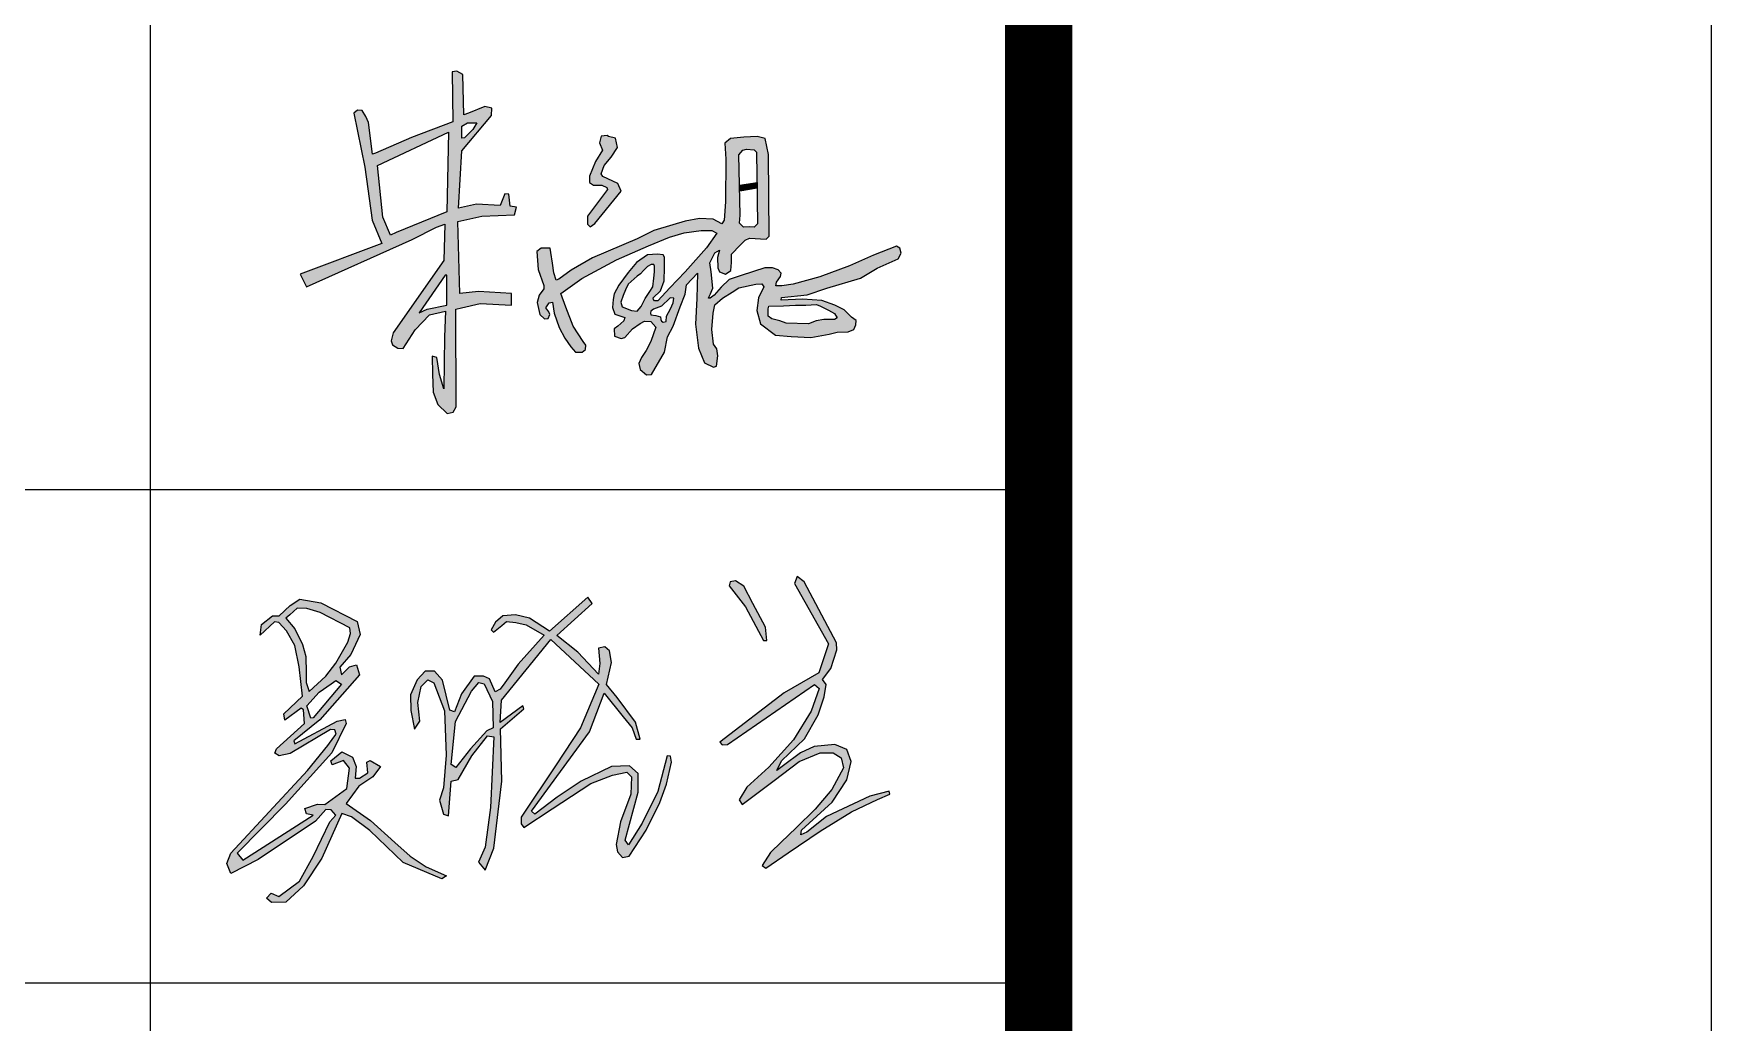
# Model space of a CAD drawing. Extents: x 1162612 to 1711260, y -157368 to 197905.
# Drawn here: x 1689903 to 1693643, y -2510 to -305 of the extents above; entities that cross this region are included whole.
import ezdxf

# ---------------------------------------------------------------- set-up
doc = ezdxf.new("R2010")
doc.units = 0
doc.header["$LTSCALE"] = 1000
doc.header["$MEASUREMENT"] = 0
doc.layers.get('0').update_dxf_attribs({"linetype": 'CONTINUOUS'})
doc.layers.add('PUB_TITLE', color=4, linetype='CONTINUOUS')

msp = doc.modelspace()

# ---------------------------------------------------------------- hatches: boundary and pattern name
h = msp.add_hatch(color=7)
h.paths.add_polyline_path([(1690848.9, -724), (1690902, -712.2), (1690975, -709.6), (1690979.9, -692.3), (1690965.1, -690.1), (1690962.3, -663), (1690953.7, -662.8), (1690942.8, -688.7), (1690890.5, -685.8), (1690849.9, -694.4), (1690857.4, -567.1), (1690924, -487.8), (1690924.2, -471.4), (1690909.2, -467.8), (1690872.6, -482.7), (1690862.3, -486.7), (1690859.6, -396.7), (1690846.2, -388.8), (1690836, -390.7), (1690837.6, -502.3), (1690745.7, -537.1), (1690665.2, -572.3), (1690658.8, -574.5), (1690649.5, -503.8), (1690643.9, -489.9), (1690635.4, -477), (1690625.4, -476.2), (1690616.9, -482.7), (1690641.8, -603.2), (1690657.8, -721.6), (1690679.2, -773.7), (1690497.6, -841.7), (1690511.4, -869.8), (1690747.1, -764.4), (1690800.9, -736.6), (1690819.9, -730.3), (1690817.7, -811.5), (1690704.8, -972.8), (1690700.2, -990.4), (1690703.3, -999.2), (1690715.3, -1006.6), (1690726.8, -1007.7), (1690753.4, -965.8), (1690785.8, -932.1), (1690821.5, -924.4), (1690819.4, -981.8), (1690817.6, -1097.2), (1690807.7, -1065.5), (1690801.9, -1027.6), (1690791.4, -1024.5), (1690792.4, -1064.8), (1690793.5, -1104.5), (1690804.4, -1132.7), (1690824.8, -1152.2), (1690838.7, -1149.8), (1690845, -1137.6), (1690844.3, -919.5), (1690857.2, -916.7), (1690898.2, -906.8), (1690968.5, -910.7), (1690968.5, -884.5), (1690895.1, -880.4), (1690853, -884.9)])
h.paths.add_polyline_path([(1690824.2, -702.7), (1690711.3, -748.6), (1690698.4, -754.9), (1690681.7, -714.6), (1690669.4, -599.1), (1690827.6, -524.8)], flags=16)
h.paths.add_polyline_path([(1690824.2, -843.8), (1690824.2, -911), (1690780.7, -919.7), (1690762.6, -928), (1690820.3, -843.8)], flags=16)
h.paths.add_polyline_path([(1690857.4, -538.3), (1690857.4, -511.5), (1690870.4, -504.3), (1690891.2, -504.3), (1690882.1, -519), (1690863.9, -537.9)], flags=16)
h = msp.add_hatch(color=7)
h.paths.add_polyline_path([(1691499.3, -761.5), (1691536.3, -763.7), (1691542.7, -757.3), (1691541.3, -574.6), (1691533.6, -538.9), (1691516, -535), (1691486.2, -536.4), (1691456.4, -539.5), (1691443.9, -549.5), (1691446, -585.1), (1691445.4, -680.8), (1691442.5, -721.7), (1691437.2, -729.4), (1691417.7, -719.1), (1691387.3, -717.4), (1691355.8, -723.4), (1691327.8, -731.4), (1691285.6, -744.6), (1691248.6, -762.9), (1691148.7, -805.5), (1691101.1, -832.8), (1691073.8, -853.1), (1691068.1, -855.1), (1691062.9, -838.5), (1691059.8, -817.1), (1691056.3, -793.2), (1691054.3, -784.1), (1691034.2, -783.7), (1691024.5, -791.1), (1691028.1, -831.4), (1691040.8, -866.8), (1691040.6, -874.5), (1691030.1, -888.6), (1691025.4, -904.9), (1691031.3, -931.7), (1691042.1, -941), (1691050.4, -940.3), (1691053.5, -932), (1691051.6, -925.6), (1691045, -916.6), (1691052.1, -905.3), (1691059.5, -903.8), (1691063.5, -928.8), (1691074.6, -960.8), (1691087.3, -984.8), (1691100.8, -1003.6), (1691111, -1015.3), (1691125.9, -1016), (1691133.5, -1010), (1691133.9, -999.8), (1691128.5, -992.2), (1691105.8, -957.4), (1691089.5, -915.3), (1691078.2, -884.6), (1691125.4, -851.7), (1691202.1, -810.1), (1691273.5, -778.8), (1691320.7, -759), (1691353, -749.6), (1691390.9, -744.2), (1691415, -744.2), (1691425.9, -750), (1691403.3, -782.7), (1691355.8, -836.5), (1691321.4, -872.1), (1691294.6, -901.3), (1691287, -900.9), (1691284.7, -898.4), (1691283.9, -894.8), (1691300.7, -878.6), (1691308.4, -856.5), (1691309.1, -827.1), (1691309.3, -804.1), (1691306.8, -798.3), (1691293.6, -797.2), (1691271.3, -798.8), (1691247.4, -815.6), (1691228.6, -837.7), (1691207.9, -866.1), (1691197.4, -885.9), (1691194.7, -898.5), (1691193.6, -915.9), (1691198.8, -930.6), (1691209.6, -934.7), (1691221.3, -938.6), (1691218.8, -946.1), (1691205.1, -957.6), (1691197.4, -963.9), (1691197.9, -979.9), (1691212.7, -985.4), (1691220.7, -982.9), (1691237.9, -963.8), (1691254.9, -952), (1691264.8, -946.8), (1691279.3, -947.6), (1691290.5, -960.2), (1691278.8, -991.7), (1691268.4, -1011.9), (1691258.2, -1027.8), (1691252.2, -1041), (1691254.9, -1054.2), (1691269.5, -1066.5), (1691280.4, -1065.1), (1691309.7, -1016), (1691316.2, -981.8), (1691329.1, -957.6), (1691344.5, -914.6), (1691355.8, -886.6), (1691358.2, -865.4), (1691382.9, -839.3), (1691381.9, -895.9), (1691378.9, -953.5), (1691385.5, -1006.7), (1691398.6, -1039.7), (1691418.5, -1049), (1691425.4, -1046.5), (1691428.5, -1024.1), (1691426, -1008), (1691418.8, -997.8), (1691414.8, -964.9), (1691417.9, -929), (1691421.9, -910.3), (1691438.9, -894.9), (1691460.4, -881.9), (1691475.2, -872.4), (1691513.2, -864.4), (1691526.4, -863.1), (1691530.7, -870.1), (1691519.3, -894.2), (1691515, -922.6), (1691523.2, -952.2), (1691557.2, -978), (1691592.2, -980.7), (1691635.5, -983), (1691676.4, -975.6), (1691694.4, -971.3), (1691718.9, -970.1), (1691731.4, -965.1), (1691736.1, -954.5), (1691736.7, -944.9), (1691726.4, -937.7), (1691710.1, -921.2), (1691688.9, -910.6), (1691660.4, -900.2), (1691616.8, -897.6), (1691569.7, -899.4), (1691570, -893.9), (1691627.2, -887.6), (1691671.6, -873.1), (1691746.2, -850.6), (1691783.5, -828.4), (1691830.7, -807.8), (1691837.3, -794.6), (1691834.3, -784), (1691826.9, -779), (1691775.6, -799.2), (1691722, -822.8), (1691655.5, -847.4), (1691596.4, -863.7), (1691570.7, -867.6), (1691557.9, -868.1), (1691559.2, -859.5), (1691568, -847.3), (1691569.5, -839.2), (1691562.9, -832.4), (1691550.5, -827.6), (1691533.2, -827.6), (1691480.6, -844.7), (1691453.4, -853.4), (1691435.9, -870.5), (1691420.4, -888.2), (1691411.1, -895.4), (1691407.3, -895.1), (1691408.8, -891.2), (1691412.2, -885.7), (1691415.1, -877.8), (1691416.9, -873.2), (1691413.2, -836.6), (1691410.8, -816.3), (1691421.4, -793.9), (1691431.9, -787.9), (1691427.7, -804.9), (1691428.3, -827.6), (1691432.1, -836.9), (1691445.6, -841.8), (1691457.6, -833.9), (1691458.7, -815.8), (1691458.7, -797.1), (1691478.5, -776.8), (1691489.1, -765.9)])
h.paths.add_polyline_path([(1691476.5, -728.3), (1691478.3, -710.1), (1691475.5, -576), (1691484.3, -564.9), (1691492.6, -562.7), (1691509.7, -564.2), (1691514.8, -570), (1691517, -729.5), (1691509.7, -737.2), (1691499.9, -736.3), (1691485.4, -736.6)], flags=16)
h.paths.add_polyline_path([(1691542, -912.9), (1691575.1, -912.5), (1691601.6, -910.8), (1691624.6, -910.6), (1691648, -909.7), (1691657.3, -912.9), (1691675, -922.2), (1691688.7, -929.8), (1691694.6, -938.9), (1691688.1, -942.8), (1691664.6, -943), (1691647.3, -945.6), (1691630.8, -952.3), (1691581, -950.8), (1691566.7, -945.6), (1691548.9, -941.5), (1691540.5, -935.4), (1691540.7, -919.2)], flags=16)
h.paths.add_polyline_path([(1691287.2, -823.7), (1691287.5, -836.8), (1691285.8, -850.5), (1691283.6, -869.9), (1691277, -880.7), (1691266.1, -896), (1691257.6, -914.1), (1691248.3, -923.9), (1691235.9, -922.8), (1691215.1, -914.5), (1691212.1, -904.4), (1691217, -889.4), (1691222.5, -876.8), (1691228.8, -863.9), (1691248.6, -845.9), (1691255.8, -840.7), (1691262.6, -833.5), (1691271.7, -824.5), (1691279.4, -820.3), (1691285.6, -820.1)], flags=16)
h.paths.add_polyline_path([(1691330.3, -895.5), (1691328.5, -905.7), (1691323.2, -919.2), (1691314, -935.2), (1691313.3, -947.5), (1691306.3, -948.8), (1691302.5, -946.9), (1691301.2, -942.8), (1691300.7, -937.1), (1691290.1, -933.9), (1691278.8, -932.6), (1691278.1, -928.6), (1691278.7, -924.2), (1691285.2, -920.1), (1691302.6, -913.2), (1691321.6, -895.5), (1691323.5, -894.3)], flags=16)
for points in [[(1691213, -656.7), (1691205.3, -639.7), (1691171.7, -623.6), (1691168.1, -618.1), (1691175.2, -599.2), (1691190.6, -580.9), (1691204.5, -559.4), (1691200.5, -538.7), (1691184.8, -534.9), (1691181.4, -532.7), (1691168, -534.4), (1691164.2, -548.6), (1691171.3, -565.3), (1691155.4, -590.5), (1691142.5, -623.4), (1691142.6, -637.5), (1691151.1, -643), (1691169.6, -643), (1691180.9, -648.7), (1691182.5, -653.2), (1691138.1, -712.6), (1691137.5, -730.4), (1691144.1, -736.5), (1691154.3, -729.1)], [(1691515.7, -637.4), (1691476.9, -643.1), (1691477.2, -657), (1691515.9, -649.7)]]:
    msp.add_hatch(color=7).paths.add_polyline_path(points)
h = msp.add_hatch(color=256)
h.paths.add_polyline_path([(1691620.8, -1527.7), (1691605, -1515.6), (1691599.1, -1531.5), (1691675.3, -1666.1), (1691653.4, -1731), (1691576.2, -1775), (1691432.9, -1885.1), (1691437.7, -1890.9), (1691450, -1890.4), (1691643.8, -1756.9), (1691653.9, -1765.9), (1691636.3, -1816.4), (1691596.9, -1879.7), (1691542, -1940.6), (1691493, -1985.9), (1691476, -2014), (1691482.9, -2024.1), (1691554.2, -1970.4), (1691609.7, -1928.7), (1691656.6, -1909.2), (1691685.4, -1909.2), (1691703.5, -1919.8), (1691708.8, -1942.2), (1691682.7, -1990.6), (1691645.4, -2034.9), (1691602.8, -2075.9), (1691569.2, -2108.2), (1691545.6, -2130.9), (1691527.2, -2160.4), (1691535.7, -2165.8), (1691585.2, -2132.3), (1691656.7, -2083.9), (1691726.6, -2040.9), (1691784.1, -2013), (1691811.7, -2001.1), (1691810.6, -1994.4), (1691767.3, -2005.9), (1691670.7, -2051), (1691626.7, -2086), (1691613.2, -2091.6), (1691614.7, -2081.6), (1691683, -2019), (1691715.8, -1969.4), (1691725.9, -1928.6), (1691716.2, -1901.3), (1691689.4, -1890.5), (1691643.1, -1894.6), (1691612.5, -1909.2), (1691574.5, -1937.5), (1691560.2, -1948.1), (1691570, -1927.1), (1691621.5, -1877.5), (1691652.1, -1824.4), (1691665.5, -1784.5), (1691669.6, -1756.6), (1691661.4, -1745.8), (1691680.1, -1721), (1691693.9, -1679.6), (1691693.2, -1663.6)])
h.paths.add_polyline_path([(1691467.5, -1525.6), (1691456.1, -1527.7), (1691453.7, -1536.8), (1691490.3, -1583.7), (1691529.9, -1658.6), (1691537.3, -1658.6), (1691534.3, -1628.9), (1691506.7, -1576), (1691486.4, -1537.1)], flags=17)
h.paths.add_polyline_path([(1690877.3, -1900.4), (1690844.5, -1941.4), (1690833.9, -1935.3), (1690843.4, -1839), (1690879, -1771.7), (1690895.2, -1751.9), (1690907.3, -1755.4), (1690925.7, -1794.4), (1690927.6, -1853.2), (1690913.2, -1860.2)], flags=16)
h.paths.add_polyline_path([(1690744, -1814.4), (1690751.8, -1856), (1690764.4, -1838.6), (1690759.5, -1796.7), (1690767.1, -1761.4), (1690781.8, -1746.2), (1690795.4, -1752.7), (1690818.8, -1815.2), (1690822.6, -1914.2), (1690816.6, -1986.8), (1690807.9, -2014.5), (1690817.1, -2046), (1690828, -2049.3), (1690834, -1972.1), (1690849.8, -1968.3), (1690879.7, -1915.5), (1690915.1, -1870.9), (1690928.7, -1873.1), (1690921.6, -2030.8), (1690909.6, -2119.7), (1690894.9, -2152.8), (1690909.6, -2170.8), (1690928.7, -2121.3), (1690946.7, -1972.1), (1690944.1, -1855.2), (1690995.6, -1811), (1690993.3, -1804.2), (1690943, -1841.5), (1690946.4, -1791.6), (1691055.8, -1656.1), (1691162.8, -1756.2), (1691122.3, -1853), (1691067.6, -1935.4), (1690990, -2052.2), (1690990.1, -2067.6), (1690996, -2075.2), (1691059.1, -2034), (1691145.5, -1977.6), (1691193.4, -1958.7), (1691225.5, -1952), (1691235.6, -1962.5), (1691234.7, -2001.2), (1691211.6, -2062.7), (1691201.9, -2113.2), (1691204.4, -2129.6), (1691216.2, -2142.2), (1691230.5, -2139.6), (1691268.8, -2081.6), (1691298.7, -2019.7), (1691314.1, -1978.7), (1691324.9, -1929.5), (1691323.2, -1916.6), (1691315.3, -1915.8), (1691294.6, -1995.3), (1691259.8, -2065.7), (1691229.5, -2114.4), (1691221.6, -2104), (1691250.6, -1996.6), (1691251.1, -1955.2), (1691231.2, -1937.8), (1691191, -1939.8), (1691123.4, -1972.1), (1691069.9, -2008.2), (1691020.2, -2045.8), (1691013.2, -2039.2), (1691142.1, -1862), (1691175.1, -1776), (1691217.3, -1828.8), (1691237.2, -1853.6), (1691246.1, -1878.7), (1691255.2, -1878.7), (1691244.7, -1840.8), (1691204.2, -1785.9), (1691180, -1756.7), (1691191.1, -1707.3), (1691186.5, -1681.7), (1691176.4, -1672.5), (1691162.3, -1675.7), (1691165.5, -1710), (1691162.3, -1733.3), (1691116.5, -1684.9), (1691069.6, -1647.2), (1691148.2, -1576.1), (1691138.2, -1562.1), (1691053.4, -1637.8), (1691008.7, -1608.7), (1690977, -1601.2), (1690948.8, -1603.9), (1690932.6, -1617.4), (1690923.1, -1634.4), (1690928.6, -1639.6), (1690946.5, -1624.9), (1690957.3, -1616), (1690977.7, -1618.2), (1691001.4, -1623.9), (1691041.4, -1646.9), (1690983.6, -1711.1), (1690953.4, -1753), (1690943.1, -1767.2), (1690931.7, -1773), (1690919.2, -1744.1), (1690905.9, -1738.3), (1690885.1, -1738.3), (1690856.7, -1777.2), (1690841.2, -1817.4), (1690830.6, -1814.1), (1690814.7, -1747), (1690796.4, -1727), (1690775.9, -1726.8), (1690758.1, -1746.2), (1690743.1, -1779.7)])
h.paths.add_polyline_path([(1690521, -1831.8), (1690512, -1804), (1690539.5, -1773.8), (1690566.7, -1754.8), (1690577, -1747.7), (1690589.3, -1756.2), (1690526.3, -1830.7)], flags=16)
h.paths.add_polyline_path([(1690511, -1752.5), (1690517.3, -1772.1), (1690554.2, -1737.8), (1690576.6, -1709.4), (1690603.6, -1662.6), (1690609.5, -1642.6), (1690607.7, -1630.4), (1690541.8, -1595.9), (1690512.2, -1587), (1690490.7, -1586.5), (1690473.9, -1601), (1690465.1, -1608.6), (1690485.7, -1632.5), (1690502.7, -1667.4), (1690510, -1694.4), (1690510.8, -1730.4)], flags=16)
h.paths.add_polyline_path([(1690440.2, -1617.1), (1690408, -1646.4), (1690411, -1622.6), (1690435.5, -1603.8), (1690450.8, -1603.4), (1690474.8, -1580.7), (1690496.6, -1566.7), (1690543.3, -1574.6), (1690624.1, -1616.5), (1690631.1, -1645.3), (1690610.1, -1689.7), (1690585.7, -1718.1), (1690589.2, -1735.1), (1690607.1, -1717.2), (1690622.8, -1712.9), (1690629.3, -1735.1), (1690541, -1835.4), (1690483.1, -1882.1), (1690485.6, -1889.3), (1690579.5, -1838.3), (1690597.3, -1834.9), (1690599.8, -1843.6), (1690567.7, -1909), (1690464.9, -2023.2), (1690356.7, -2132.6), (1690369.4, -2148.3), (1690526.6, -2048), (1690511.5, -2045), (1690507.9, -2033.5), (1690535.7, -2023.8), (1690552.6, -2024.4), (1690601.6, -1988.2), (1690607, -1943.5), (1690593.7, -1925.9), (1690568.3, -1935.6), (1690565.9, -1927.2), (1690590.1, -1906.6), (1690613.7, -1918.7), (1690622.2, -1939.8), (1690619.7, -1965.8), (1690629.4, -1965.2), (1690648.2, -1953.7), (1690645.7, -1929.6), (1690653.6, -1925.9), (1690676, -1939.2), (1690659, -1962.2), (1690628.2, -1983.3), (1690599.8, -2022), (1690654.2, -2060.1), (1690708.6, -2109), (1690742.8, -2139.7), (1690778.3, -2163), (1690823.7, -2183), (1690812.8, -2190.2), (1690726.9, -2153.4), (1690652.5, -2082.1), (1690611.4, -2051.9), (1690590.3, -2044), (1690545.5, -2143.7), (1690504.4, -2205.9), (1690465.4, -2242), (1690433.2, -2242.8), (1690422.2, -2232.7), (1690432.8, -2221.7), (1690449.7, -2229.3), (1690495.5, -2195), (1690526, -2140.2), (1690563.3, -2062.7), (1690576.9, -2048.3), (1690566.7, -2036), (1690554.8, -2035.6), (1690531.5, -2061.4), (1690403.6, -2146.5), (1690343, -2177.8), (1690334.1, -2155.8), (1690342.6, -2133), (1690513.3, -1948.6), (1690558.7, -1892.9), (1690572.6, -1874.1), (1690577.8, -1867.2), (1690574.9, -1857.7), (1690564.9, -1857.3), (1690475.3, -1910.4), (1690450.7, -1916), (1690441, -1910.1), (1690444.4, -1900), (1690507.2, -1843.8), (1690505, -1813), (1690499.5, -1809.3), (1690462.8, -1836.1), (1690460.6, -1821.8), (1690502.8, -1782.9), (1690495.4, -1716.9), (1690485.4, -1670), (1690466.6, -1636.8), (1690449.5, -1618.1)])

# ---------------------------------------------------------------- linework, layer by layer
for p, q in [((1691456.1, -1527.7), (1691453.7, -1536.8)), ((1691467.5, -1525.6), (1691456.1, -1527.7)), ((1691486.4, -1537.1), (1691467.5, -1525.6)), ((1691605, -1515.6), (1691599.1, -1531.5)), ((1691599.1, -1531.5), (1691675.3, -1666.1)), ((1691620.8, -1527.7), (1691605, -1515.6)), ((1691693.2, -1663.6), (1691620.8, -1527.7)), ((1690474.8, -1580.7), (1690496.6, -1566.7)), ((1690496.6, -1566.7), (1690543.3, -1574.6)), ((1691138.2, -1562.1), (1691053.4, -1637.8)), ((1691148.2, -1576.1), (1691138.2, -1562.1)), ((1691453.7, -1536.8), (1691490.3, -1583.7)), ((1691506.7, -1576), (1691486.4, -1537.1)), ((1690411, -1622.6), (1690435.5, -1603.8)), ((1690435.5, -1603.8), (1690450.8, -1603.4)), ((1690450.8, -1603.4), (1690474.8, -1580.7)), ((1690473.9, -1601), (1690465.1, -1608.6)), ((1690490.7, -1586.5), (1690473.9, -1601)), ((1690512.2, -1587), (1690490.7, -1586.5)), ((1690541.8, -1595.9), (1690512.2, -1587)), ((1690607.7, -1630.4), (1690541.8, -1595.9)), ((1690543.3, -1574.6), (1690624.1, -1616.5)), ((1690948.8, -1603.9), (1690932.6, -1617.4)), ((1690977, -1601.2), (1690948.8, -1603.9)), ((1691008.7, -1608.7), (1690977, -1601.2)), ((1691069.6, -1647.2), (1691148.2, -1576.1)), ((1691490.3, -1583.7), (1691529.9, -1658.6)), ((1691534.3, -1628.9), (1691506.7, -1576)), ((1690440.2, -1617.1), (1690408, -1646.4)), ((1690408, -1646.4), (1690411, -1622.6)), ((1690449.5, -1618.1), (1690440.2, -1617.1)), ((1690466.6, -1636.8), (1690449.5, -1618.1)), ((1690465.1, -1608.6), (1690485.7, -1632.5)), ((1690485.4, -1670), (1690466.6, -1636.8)), ((1690485.7, -1632.5), (1690502.7, -1667.4)), ((1690603.6, -1662.6), (1690609.5, -1642.6)), ((1690609.5, -1642.6), (1690607.7, -1630.4)), ((1690631.1, -1645.3), (1690610.1, -1689.7)), ((1690624.1, -1616.5), (1690631.1, -1645.3)), ((1690932.6, -1617.4), (1690923.1, -1634.4)), ((1690923.1, -1634.4), (1690928.6, -1639.6)), ((1690928.6, -1639.6), (1690946.5, -1624.9)), ((1690946.5, -1624.9), (1690957.3, -1616)), ((1690957.3, -1616), (1690977.7, -1618.2)), ((1690977.7, -1618.2), (1691001.4, -1623.9)), ((1691001.4, -1623.9), (1691041.4, -1646.9)), ((1691053.4, -1637.8), (1691008.7, -1608.7)), ((1691537.3, -1658.6), (1691534.3, -1628.9)), ((1690495.4, -1716.9), (1690485.4, -1670)), ((1690502.7, -1667.4), (1690510, -1694.4)), ((1690576.6, -1709.4), (1690603.6, -1662.6)), ((1690946.4, -1791.6), (1691055.8, -1656.1)), ((1691041.4, -1646.9), (1690983.6, -1711.1)), ((1691055.8, -1656.1), (1691162.8, -1756.2)), ((1691116.5, -1684.9), (1691069.6, -1647.2)), ((1691176.4, -1672.5), (1691162.3, -1675.7)), ((1691162.3, -1675.7), (1691165.5, -1710)), ((1691186.5, -1681.7), (1691176.4, -1672.5)), ((1691191.1, -1707.3), (1691186.5, -1681.7)), ((1691529.9, -1658.6), (1691537.3, -1658.6)), ((1691675.3, -1666.1), (1691653.4, -1731)), ((1691680.1, -1721), (1691693.9, -1679.6)), ((1691693.9, -1679.6), (1691693.2, -1663.6)), ((1690502.8, -1782.9), (1690495.4, -1716.9)), ((1690510, -1694.4), (1690510.8, -1730.4)), ((1690554.2, -1737.8), (1690576.6, -1709.4)), ((1690610.1, -1689.7), (1690585.7, -1718.1)), ((1690585.7, -1718.1), (1690589.2, -1735.1)), ((1690589.2, -1735.1), (1690607.1, -1717.2)), ((1690607.1, -1717.2), (1690622.8, -1712.9)), ((1690622.8, -1712.9), (1690629.3, -1735.1)), ((1690983.6, -1711.1), (1690953.4, -1753)), ((1691162.3, -1733.3), (1691116.5, -1684.9)), ((1691165.5, -1710), (1691162.3, -1733.3)), ((1691180, -1756.7), (1691191.1, -1707.3)), ((1690510.8, -1730.4), (1690511, -1752.5)), ((1690511, -1752.5), (1690517.3, -1772.1)), ((1690517.3, -1772.1), (1690554.2, -1737.8)), ((1690589.3, -1756.2), (1690526.3, -1830.7)), ((1690539.5, -1773.8), (1690566.7, -1754.8)), ((1690629.3, -1735.1), (1690541, -1835.4)), ((1690566.7, -1754.8), (1690577, -1747.7)), ((1690577, -1747.7), (1690589.3, -1756.2)), ((1690758.1, -1746.2), (1690743.1, -1779.7)), ((1690775.9, -1726.8), (1690758.1, -1746.2)), ((1690767.1, -1761.4), (1690781.8, -1746.2)), ((1690796.4, -1727), (1690775.9, -1726.8)), ((1690781.8, -1746.2), (1690795.4, -1752.7)), ((1690795.4, -1752.7), (1690818.8, -1815.2)), ((1690814.7, -1747), (1690796.4, -1727)), ((1690830.6, -1814.1), (1690814.7, -1747)), ((1690885.1, -1738.3), (1690856.7, -1777.2)), ((1690879, -1771.7), (1690895.2, -1751.9)), ((1690905.9, -1738.3), (1690885.1, -1738.3)), ((1690895.2, -1751.9), (1690907.3, -1755.4)), ((1690919.2, -1744.1), (1690905.9, -1738.3)), ((1690907.3, -1755.4), (1690925.7, -1794.4)), ((1690931.7, -1773), (1690919.2, -1744.1)), ((1690953.4, -1753), (1690943.1, -1767.2)), ((1691162.8, -1756.2), (1691122.3, -1853)), ((1691204.2, -1785.9), (1691180, -1756.7)), ((1691450, -1890.4), (1691643.8, -1756.9)), ((1691653.4, -1731), (1691576.2, -1775)), ((1691643.8, -1756.9), (1691653.9, -1765.9)), ((1691661.4, -1745.8), (1691680.1, -1721)), ((1691669.6, -1756.6), (1691661.4, -1745.8)), ((1691665.5, -1784.5), (1691669.6, -1756.6)), ((1690460.6, -1821.8), (1690502.8, -1782.9)), ((1690512, -1804), (1690539.5, -1773.8)), ((1690743.1, -1779.7), (1690744, -1814.4)), ((1690759.5, -1796.7), (1690767.1, -1761.4)), ((1690856.7, -1777.2), (1690841.2, -1817.4)), ((1690843.4, -1839), (1690879, -1771.7)), ((1690925.7, -1794.4), (1690927.6, -1853.2)), ((1690943.1, -1767.2), (1690931.7, -1773)), ((1690943, -1841.5), (1690946.4, -1791.6)), ((1691142.1, -1862), (1691175.1, -1776)), ((1691175.1, -1776), (1691217.3, -1828.8)), ((1691244.7, -1840.8), (1691204.2, -1785.9)), ((1691576.2, -1775), (1691432.9, -1885.1)), ((1691653.9, -1765.9), (1691636.3, -1816.4)), ((1691652.1, -1824.4), (1691665.5, -1784.5)), ((1690462.8, -1836.1), (1690460.6, -1821.8)), ((1690499.5, -1809.3), (1690462.8, -1836.1)), ((1690505, -1813), (1690499.5, -1809.3)), ((1690507.2, -1843.8), (1690505, -1813)), ((1690521, -1831.8), (1690512, -1804)), ((1690526.3, -1830.7), (1690521, -1831.8)), ((1690744, -1814.4), (1690751.8, -1856)), ((1690764.4, -1838.6), (1690759.5, -1796.7)), ((1690818.8, -1815.2), (1690822.6, -1914.2)), ((1690841.2, -1817.4), (1690830.6, -1814.1)), ((1690993.3, -1804.2), (1690943, -1841.5)), ((1690944.1, -1855.2), (1690995.6, -1811)), ((1690995.6, -1811), (1690993.3, -1804.2)), ((1691217.3, -1828.8), (1691237.2, -1853.6)), ((1691636.3, -1816.4), (1691596.9, -1879.7)), ((1691621.5, -1877.5), (1691652.1, -1824.4)), ((1690444.4, -1900), (1690507.2, -1843.8)), ((1690564.9, -1857.3), (1690475.3, -1910.4)), ((1690541, -1835.4), (1690483.1, -1882.1)), ((1690485.6, -1889.3), (1690579.5, -1838.3)), ((1690574.9, -1857.7), (1690564.9, -1857.3)), ((1690599.8, -1843.6), (1690567.7, -1909)), ((1690572.6, -1874.1), (1690577.8, -1867.2)), ((1690577.8, -1867.2), (1690574.9, -1857.7)), ((1690579.5, -1838.3), (1690597.3, -1834.9)), ((1690597.3, -1834.9), (1690599.8, -1843.6)), ((1690751.8, -1856), (1690764.4, -1838.6)), ((1690833.9, -1935.3), (1690843.4, -1839)), ((1690913.2, -1860.2), (1690877.3, -1900.4)), ((1690927.6, -1853.2), (1690913.2, -1860.2)), ((1690946.7, -1972.1), (1690944.1, -1855.2)), ((1691013.2, -2039.2), (1691142.1, -1862)), ((1691122.3, -1853), (1691067.6, -1935.4)), ((1691237.2, -1853.6), (1691246.1, -1878.7)), ((1691255.2, -1878.7), (1691244.7, -1840.8)), ((1690441, -1910.1), (1690444.4, -1900)), ((1690483.1, -1882.1), (1690485.6, -1889.3)), ((1690513.3, -1948.6), (1690558.7, -1892.9)), ((1690558.7, -1892.9), (1690572.6, -1874.1)), ((1690565.9, -1927.2), (1690590.1, -1906.6)), ((1690590.1, -1906.6), (1690613.7, -1918.7)), ((1690877.3, -1900.4), (1690844.5, -1941.4)), ((1690879.7, -1915.5), (1690915.1, -1870.9)), ((1690915.1, -1870.9), (1690928.7, -1873.1)), ((1690928.7, -1873.1), (1690921.6, -2030.8)), ((1691246.1, -1878.7), (1691255.2, -1878.7)), ((1691432.9, -1885.1), (1691437.7, -1890.9)), ((1691437.7, -1890.9), (1691450, -1890.4)), ((1691596.9, -1879.7), (1691542, -1940.6)), ((1691570, -1927.1), (1691621.5, -1877.5)), ((1691643.1, -1894.6), (1691612.5, -1909.2)), ((1691689.4, -1890.5), (1691643.1, -1894.6)), ((1691716.2, -1901.3), (1691689.4, -1890.5)), ((1691725.9, -1928.6), (1691716.2, -1901.3)), ((1690450.7, -1916), (1690441, -1910.1)), ((1690475.3, -1910.4), (1690450.7, -1916)), ((1690567.7, -1909), (1690464.9, -2023.2)), ((1690568.3, -1935.6), (1690565.9, -1927.2)), ((1690593.7, -1925.9), (1690568.3, -1935.6)), ((1690568.3, -1935.6), (1690568.3, -1935.6)), ((1690607, -1943.5), (1690593.7, -1925.9)), ((1690601.6, -1988.2), (1690607, -1943.5)), ((1690613.7, -1918.7), (1690622.2, -1939.8)), ((1690622.2, -1939.8), (1690619.7, -1965.8)), ((1690645.7, -1929.6), (1690653.6, -1925.9)), ((1690648.2, -1953.7), (1690645.7, -1929.6)), ((1690653.6, -1925.9), (1690676, -1939.2)), ((1690676, -1939.2), (1690659, -1962.2)), ((1690822.6, -1914.2), (1690816.6, -1986.8)), ((1690844.5, -1941.4), (1690833.9, -1935.3)), ((1690849.8, -1968.3), (1690879.7, -1915.5)), ((1691067.6, -1935.4), (1690990, -2052.2)), ((1691191, -1939.8), (1691123.4, -1972.1)), ((1691231.2, -1937.8), (1691191, -1939.8)), ((1691251.1, -1955.2), (1691231.2, -1937.8)), ((1691315.3, -1915.8), (1691294.6, -1995.3)), ((1691314.1, -1978.7), (1691324.9, -1929.5)), ((1691323.2, -1916.6), (1691315.3, -1915.8)), ((1691324.9, -1929.5), (1691323.2, -1916.6)), ((1691542, -1940.6), (1691493, -1985.9)), ((1691554.2, -1970.4), (1691609.7, -1928.7)), ((1691560.2, -1948.1), (1691570, -1927.1)), ((1691574.5, -1937.5), (1691560.2, -1948.1)), ((1691612.5, -1909.2), (1691574.5, -1937.5)), ((1691609.7, -1928.7), (1691656.6, -1909.2)), ((1691656.6, -1909.2), (1691685.4, -1909.2)), ((1691708.8, -1942.2), (1691682.7, -1990.6)), ((1691685.4, -1909.2), (1691703.5, -1919.8)), ((1691703.5, -1919.8), (1691708.8, -1942.2)), ((1691715.8, -1969.4), (1691725.9, -1928.6)), ((1690342.6, -2133), (1690513.3, -1948.6)), ((1690619.7, -1965.8), (1690629.4, -1965.2)), ((1690659, -1962.2), (1690628.2, -1983.3)), ((1690629.4, -1965.2), (1690648.2, -1953.7)), ((1690828, -2049.3), (1690834, -1972.1)), ((1690834, -1972.1), (1690849.8, -1968.3)), ((1690928.7, -2121.3), (1690946.7, -1972.1)), ((1691059.1, -2034), (1691145.5, -1977.6)), ((1691123.4, -1972.1), (1691069.9, -2008.2)), ((1691145.5, -1977.6), (1691193.4, -1958.7)), ((1691193.4, -1958.7), (1691225.5, -1952)), ((1691225.5, -1952), (1691235.6, -1962.5)), ((1691235.6, -1962.5), (1691234.7, -2001.2)), ((1691250.6, -1996.6), (1691251.1, -1955.2)), ((1691298.7, -2019.7), (1691314.1, -1978.7)), ((1691482.9, -2024.1), (1691554.2, -1970.4)), ((1691683, -2019), (1691715.8, -1969.4)), ((1690552.6, -2024.4), (1690601.6, -1988.2)), ((1690628.2, -1983.3), (1690599.8, -2022)), ((1690816.6, -1986.8), (1690807.9, -2014.5)), ((1690807.9, -2014.5), (1690817.1, -2046)), ((1691069.9, -2008.2), (1691020.2, -2045.8)), ((1691234.7, -2001.2), (1691211.6, -2062.7)), ((1691221.6, -2104), (1691250.6, -1996.6)), ((1691294.6, -1995.3), (1691259.8, -2065.7)), ((1691268.8, -2081.6), (1691298.7, -2019.7)), ((1691493, -1985.9), (1691476, -2014)), ((1691476, -2014), (1691482.9, -2024.1)), ((1691614.7, -2081.6), (1691683, -2019)), ((1691682.7, -1990.6), (1691645.4, -2034.9)), ((1691767.3, -2005.9), (1691670.7, -2051)), ((1691726.6, -2040.9), (1691784.1, -2013)), ((1691810.6, -1994.4), (1691767.3, -2005.9)), ((1691784.1, -2013), (1691811.7, -2001.1)), ((1691811.7, -2001.1), (1691810.6, -1994.4)), ((1690464.9, -2023.2), (1690356.7, -2132.6)), ((1690369.4, -2148.3), (1690526.6, -2048)), ((1690507.9, -2033.5), (1690535.7, -2023.8)), ((1690511.5, -2045), (1690507.9, -2033.5)), ((1690526.6, -2048), (1690511.5, -2045)), ((1690554.8, -2035.6), (1690531.5, -2061.4)), ((1690535.7, -2023.8), (1690552.6, -2024.4)), ((1690590.3, -2044), (1690545.5, -2143.7)), ((1690566.7, -2036), (1690554.8, -2035.6)), ((1690563.3, -2062.7), (1690576.9, -2048.3)), ((1690576.9, -2048.3), (1690566.7, -2036)), ((1690611.4, -2051.9), (1690590.3, -2044)), ((1690599.8, -2022), (1690654.2, -2060.1)), ((1690652.5, -2082.1), (1690611.4, -2051.9)), ((1690817.1, -2046), (1690828, -2049.3)), ((1690921.6, -2030.8), (1690909.6, -2119.7)), ((1690990, -2052.2), (1690990.1, -2067.6)), ((1690996, -2075.2), (1691059.1, -2034)), ((1691020.2, -2045.8), (1691013.2, -2039.2)), ((1691645.4, -2034.9), (1691602.8, -2075.9)), ((1691670.7, -2051), (1691626.7, -2086)), ((1691656.7, -2083.9), (1691726.6, -2040.9)), ((1690531.5, -2061.4), (1690403.6, -2146.5)), ((1690526, -2140.2), (1690563.3, -2062.7)), ((1690726.9, -2153.4), (1690652.5, -2082.1)), ((1690654.2, -2060.1), (1690708.6, -2109)), ((1690990.1, -2067.6), (1690996, -2075.2)), ((1691211.6, -2062.7), (1691201.9, -2113.2)), ((1691259.8, -2065.7), (1691229.5, -2114.4)), ((1691230.5, -2139.6), (1691268.8, -2081.6)), ((1691602.8, -2075.9), (1691569.2, -2108.2)), ((1691585.2, -2132.3), (1691656.7, -2083.9)), ((1691613.2, -2091.6), (1691614.7, -2081.6)), ((1691626.7, -2086), (1691613.2, -2091.6)), ((1690708.6, -2109), (1690742.8, -2139.7)), ((1690909.6, -2119.7), (1690894.9, -2152.8)), ((1690909.6, -2170.8), (1690928.7, -2121.3)), ((1691201.9, -2113.2), (1691204.4, -2129.6)), ((1691204.4, -2129.6), (1691216.2, -2142.2)), ((1691229.5, -2114.4), (1691221.6, -2104)), ((1691545.6, -2130.9), (1691527.2, -2160.4)), ((1691569.2, -2108.2), (1691545.6, -2130.9)), ((1690334.1, -2155.8), (1690342.6, -2133)), ((1690343, -2177.8), (1690334.1, -2155.8)), ((1690403.6, -2146.5), (1690343, -2177.8)), ((1690356.7, -2132.6), (1690369.4, -2148.3)), ((1690495.5, -2195), (1690526, -2140.2)), ((1690545.5, -2143.7), (1690504.4, -2205.9)), ((1690812.8, -2190.2), (1690726.9, -2153.4)), ((1690742.8, -2139.7), (1690778.3, -2163)), ((1690778.3, -2163), (1690823.7, -2183)), ((1690894.9, -2152.8), (1690909.6, -2170.8)), ((1691216.2, -2142.2), (1691230.5, -2139.6)), ((1691527.2, -2160.4), (1691535.7, -2165.8)), ((1691535.7, -2165.8), (1691585.2, -2132.3)), ((1690449.7, -2229.3), (1690495.5, -2195)), ((1690504.4, -2205.9), (1690465.4, -2242)), ((1690823.7, -2183), (1690812.8, -2190.2)), ((1690422.2, -2232.7), (1690432.8, -2221.7)), ((1690433.2, -2242.8), (1690422.2, -2232.7)), ((1690432.8, -2221.7), (1690449.7, -2229.3)), ((1690465.4, -2242), (1690433.2, -2242.8))]:
    msp.add_line(p, q)
for points in [[(1690821.5, -924.4), (1690819.4, -981.8), (1690817.6, -1097.2), (1690807.7, -1065.5), (1690801.9, -1027.6), (1690791.4, -1024.5), (1690792.4, -1064.8), (1690793.5, -1104.5), (1690804.4, -1132.7), (1690824.8, -1152.2), (1690838.7, -1149.8), (1690845, -1137.6), (1690844.3, -919.5), (1690857.2, -916.7), (1690898.2, -906.8), (1690968.5, -910.7), (1690968.5, -884.5), (1690895.1, -880.4), (1690853, -884.9), (1690848.9, -724), (1690902, -712.2), (1690975, -709.6), (1690979.9, -692.3), (1690965.1, -690.1), (1690962.3, -663), (1690953.7, -662.8), (1690942.8, -688.7), (1690890.5, -685.8), (1690849.9, -694.4), (1690857.4, -567.1), (1690924, -487.8), (1690924.2, -471.4), (1690909.2, -467.8), (1690872.6, -482.7), (1690862.3, -486.7), (1690859.6, -396.7), (1690846.2, -388.8), (1690836, -390.7), (1690837.6, -502.3), (1690745.7, -537.1), (1690665.2, -572.3), (1690658.8, -574.5), (1690649.5, -503.8), (1690643.9, -489.9), (1690635.4, -477), (1690625.4, -476.2), (1690616.9, -482.7), (1690641.8, -603.2), (1690657.8, -721.6), (1690679.2, -773.7), (1690497.6, -841.7), (1690511.4, -869.8), (1690747.1, -764.4), (1690800.9, -736.6), (1690819.9, -730.3), (1690817.7, -811.5), (1690704.8, -972.8), (1690700.2, -990.4), (1690703.3, -999.2), (1690715.3, -1006.6), (1690726.8, -1007.7), (1690753.4, -965.8), (1690785.8, -932.1)], [(1691054.3, -784.1), (1691034.2, -783.7), (1691024.5, -791.1), (1691028.1, -831.4), (1691040.8, -866.8), (1691040.6, -874.5), (1691030.1, -888.6), (1691025.4, -904.9), (1691031.3, -931.7), (1691042.1, -941), (1691050.4, -940.3), (1691053.5, -932), (1691051.6, -925.6), (1691045, -916.6), (1691052.1, -905.3), (1691059.5, -903.8), (1691063.5, -928.8), (1691074.6, -960.8), (1691087.3, -984.8), (1691100.8, -1003.6), (1691111, -1015.3), (1691125.9, -1016), (1691133.5, -1010), (1691133.9, -999.8), (1691128.5, -992.2), (1691105.8, -957.4), (1691089.5, -915.3), (1691078.2, -884.6), (1691125.4, -851.7), (1691202.1, -810.1), (1691273.5, -778.8), (1691320.7, -759), (1691353, -749.6), (1691390.9, -744.2), (1691415, -744.2), (1691425.9, -750), (1691403.3, -782.7), (1691355.8, -836.5), (1691321.4, -872.1), (1691294.6, -901.3), (1691287, -900.9), (1691284.7, -898.4), (1691283.9, -894.8), (1691300.7, -878.6), (1691308.4, -856.5), (1691309.1, -827.1), (1691309.3, -804.1), (1691306.8, -798.3), (1691293.6, -797.2), (1691271.3, -798.8), (1691247.4, -815.6), (1691228.6, -837.7), (1691207.9, -866.1), (1691197.4, -885.9), (1691194.7, -898.5), (1691193.6, -915.9), (1691198.8, -930.6), (1691209.6, -934.7), (1691221.3, -938.6), (1691218.8, -946.1), (1691205.1, -957.6), (1691197.4, -963.9), (1691197.9, -979.9), (1691212.7, -985.4), (1691220.7, -982.9), (1691237.9, -963.8), (1691254.9, -952), (1691264.8, -946.8), (1691279.3, -947.6), (1691290.5, -960.2), (1691278.8, -991.7), (1691268.4, -1011.9), (1691258.2, -1027.8), (1691252.2, -1041), (1691254.9, -1054.2), (1691269.5, -1066.5), (1691280.4, -1065.1), (1691309.7, -1016), (1691316.2, -981.8), (1691329.1, -957.6), (1691344.5, -914.6), (1691355.8, -886.6), (1691358.2, -865.4), (1691382.9, -839.3), (1691381.9, -895.9), (1691378.9, -953.5), (1691385.5, -1006.7), (1691398.6, -1039.7), (1691418.5, -1049), (1691425.4, -1046.5), (1691428.5, -1024.1), (1691426, -1008), (1691418.8, -997.8), (1691414.8, -964.9), (1691417.9, -929), (1691421.9, -910.3), (1691438.9, -894.9), (1691460.4, -881.9), (1691475.2, -872.4), (1691513.2, -864.4), (1691526.4, -863.1), (1691530.7, -870.1), (1691519.3, -894.2), (1691515, -922.6), (1691523.2, -952.2), (1691557.2, -978), (1691592.2, -980.7), (1691635.5, -983), (1691676.4, -975.6), (1691694.4, -971.3), (1691718.9, -970.1), (1691731.4, -965.1), (1691736.1, -954.5), (1691736.7, -944.9), (1691726.4, -937.7), (1691710.1, -921.2), (1691688.9, -910.6), (1691660.4, -900.2), (1691616.8, -897.6), (1691569.7, -899.4), (1691570, -893.9), (1691627.2, -887.6), (1691671.6, -873.1), (1691746.2, -850.6), (1691783.5, -828.4), (1691830.7, -807.8), (1691837.3, -794.6), (1691834.3, -784), (1691826.9, -779), (1691775.6, -799.2), (1691722, -822.8), (1691655.5, -847.4), (1691596.4, -863.7), (1691570.7, -867.6), (1691557.9, -868.1), (1691559.2, -859.5), (1691568, -847.3), (1691569.5, -839.2), (1691562.9, -832.4), (1691550.5, -827.6), (1691533.2, -827.6), (1691480.6, -844.7), (1691453.4, -853.4), (1691435.9, -870.5), (1691420.4, -888.2), (1691411.1, -895.4), (1691407.3, -895.1), (1691408.8, -891.2), (1691412.2, -885.7), (1691415.1, -877.8), (1691416.9, -873.2), (1691413.2, -836.6), (1691410.8, -816.3), (1691421.4, -793.9), (1691431.9, -787.9), (1691427.7, -804.9), (1691428.3, -827.6), (1691432.1, -836.9), (1691445.6, -841.8), (1691457.6, -833.9), (1691458.7, -815.8), (1691458.7, -797.1), (1691478.5, -776.8), (1691489.1, -765.9), (1691499.3, -761.5), (1691536.3, -763.7), (1691542.7, -757.3), (1691541.3, -574.6), (1691533.6, -538.9), (1691516, -535), (1691486.2, -536.4), (1691456.4, -539.5), (1691443.9, -549.5), (1691446, -585.1), (1691445.4, -680.8), (1691442.5, -721.7), (1691437.2, -729.4), (1691417.7, -719.1), (1691387.3, -717.4), (1691355.8, -723.4), (1691327.8, -731.4), (1691285.6, -744.6), (1691248.6, -762.9), (1691148.7, -805.5), (1691101.1, -832.8), (1691073.8, -853.1), (1691068.1, -855.1), (1691062.9, -838.5), (1691059.8, -817.1), (1691056.3, -793.2)], [(1691181.4, -532.7), (1691168, -534.4), (1691164.2, -548.6), (1691171.3, -565.3), (1691155.4, -590.5), (1691142.5, -623.4), (1691142.6, -637.5), (1691151.1, -643), (1691169.6, -643), (1691180.9, -648.7), (1691182.5, -653.2), (1691138.1, -712.6), (1691137.5, -730.4), (1691144.1, -736.5), (1691154.3, -729.1), (1691213, -656.7), (1691205.3, -639.7), (1691171.7, -623.6), (1691168.1, -618.1), (1691175.2, -599.2), (1691190.6, -580.9), (1691204.5, -559.4), (1691200.5, -538.7), (1691184.8, -534.9), (1691184.8, -534.9), (1691184.8, -534.9)], [(1691475.5, -576), (1691484.3, -564.9), (1691492.6, -562.7), (1691509.7, -564.2), (1691514.8, -570), (1691517, -729.5), (1691509.7, -737.2), (1691499.9, -736.3), (1691485.4, -736.6), (1691476.5, -728.3), (1691478.3, -710.1), (1691475.5, -576)]]:
    msp.add_lwpolyline(points, close=True)
for points in [[(1690857.4, -511.5), (1690870.4, -504.3), (1690891.2, -504.3), (1690882.1, -519), (1690863.9, -537.9), (1690857.4, -538.3), (1690857.4, -511.5)], [(1690669.4, -599.1), (1690827.6, -524.8), (1690824.2, -702.7), (1690711.3, -748.6), (1690698.4, -754.9), (1690681.7, -714.6), (1690669.4, -599.1)], [(1691476.9, -643.1), (1691515.7, -637.4), (1691515.9, -649.7), (1691477.2, -657), (1691476.9, -643.1)], [(1691248.6, -845.9), (1691228.8, -863.9), (1691222.5, -876.8), (1691217, -889.4), (1691212.1, -904.4), (1691215.1, -914.5), (1691235.9, -922.8), (1691248.3, -923.9), (1691257.6, -914.1), (1691266.1, -896), (1691277, -880.7), (1691283.6, -869.9), (1691285.8, -850.5), (1691287.5, -836.8), (1691287.2, -823.7), (1691285.6, -820.1), (1691279.4, -820.3), (1691271.7, -824.5), (1691262.6, -833.5), (1691255.8, -840.7), (1691248.6, -845.9)], [(1690820.3, -843.8), (1690762.6, -928), (1690780.7, -919.7), (1690824.2, -911), (1690824.2, -843.8), (1690820.3, -843.8)], [(1691321.6, -895.5), (1691302.6, -913.2), (1691285.2, -920.1), (1691278.7, -924.2), (1691278.1, -928.6), (1691278.8, -932.6), (1691290.1, -933.9), (1691300.7, -937.1), (1691301.2, -942.8), (1691302.5, -946.9), (1691306.3, -948.8), (1691313.3, -947.5), (1691314, -935.2), (1691323.2, -919.2), (1691328.5, -905.7), (1691330.3, -895.5), (1691323.5, -894.3), (1691321.6, -895.5)], [(1691575.1, -912.5), (1691601.6, -910.8), (1691624.6, -910.6), (1691648, -909.7), (1691657.3, -912.9), (1691675, -922.2), (1691688.7, -929.8), (1691694.6, -938.9), (1691688.1, -942.8), (1691664.6, -943), (1691647.3, -945.6), (1691630.8, -952.3), (1691581, -950.8), (1691566.7, -945.6), (1691548.9, -941.5), (1691540.5, -935.4), (1691540.7, -919.2), (1691542, -912.9), (1691575.1, -912.5)]]:
    msp.add_lwpolyline(points)
at = {"layer": 'PUB_TITLE', "color": 4}
for p, q in [((1690163.3, -4621.7), (1690163.3, 3078.3)), ((1686093.3, -1321.7), (1692143.3, -1321.7)), ((1686093.3, -2421.7), (1692143.3, -2421.7))]:
    msp.add_line(p, q, dxfattribs=at)
at = {"layer": 'PUB_TITLE'}
msp.add_lwpolyline([(1604543.3, -24012.2), (1693643.3, -24012.2), (1693643.3, 38987.8), (1604543.3, 38987.8)], close=True, dxfattribs=at)
at = {"layer": 'PUB_TITLE', "const_width": 150}
msp.add_lwpolyline([(1608293.3, -22512.2), (1692143.3, -22512.2), (1692143.3, 37487.8), (1608293.3, 37487.8)], close=True, dxfattribs=at)

doc.saveas('drawing.dxf')
